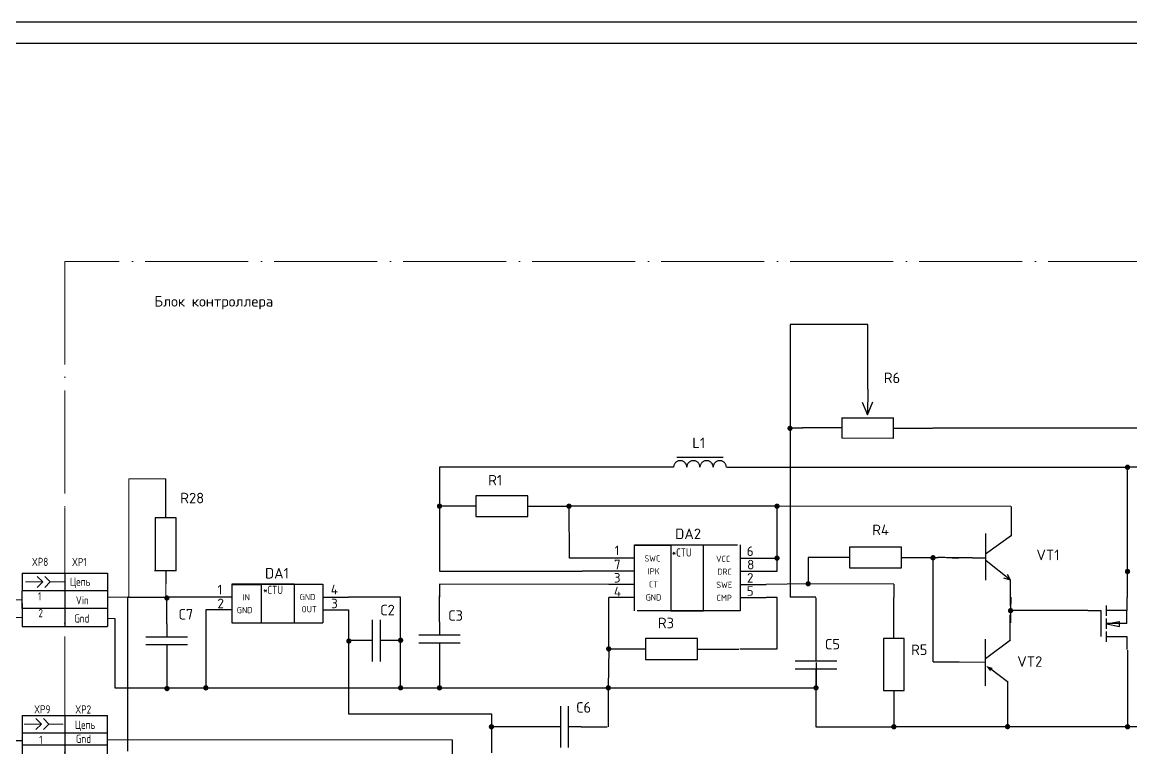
# Model space of a CAD drawing. Header units: millimetres. Extents: x 17259 to 18100, y 22778 to 23372.
# Drawn here: x 17408.4 to 17667.1, y 23202.6 to 23372 of the extents above; entities that cross this region are included whole.
import ezdxf
from ezdxf.enums import TextEntityAlignment as Align

# ---------------------------------------------------------------- set-up
doc = ezdxf.new("R2010")
doc.units = ezdxf.units.MM
doc.linetypes.add('ACAD_ISO04W100', pattern=[30, 24, -3, 0, -3])
doc.linetypes.add('SOLID', pattern=[0])
doc.layers.get('0').update_dxf_attribs({"lineweight": 15})
for name, color, linetype, lineweight in [('0.25-STAMP', 7, 'Continuous', 25), ('0.3-STAMP', 7, 'Continuous', 30), ('Рамка А1', 7, 'Continuous', 25)]:
    doc.layers.add(name, color=color, linetype=linetype, lineweight=lineweight)
doc.layers.add('PINNAM', color=7, linetype='SOLID')
doc.layers.add('SHEET1', color=7, linetype='Continuous')
doc.styles.get("Standard").update_dxf_attribs({"font": 'isocpeur.ttf'})
doc.styles.add('ГОСТ 2.304', font='cs_gost2304.shx')

# ---------------------------------------------------------------- blocks, each defined once
blk = doc.blocks.new('Рамка А1-горизонтально')
at = {"layer": '0.25-STAMP'}
blk.add_lwpolyline([(0, 0), (841, 0), (841, 594), (0, 594), (0, 0)], dxfattribs=at)
at = {"layer": '0.3-STAMP'}
blk.add_lwpolyline([(20, 5), (836, 5), (836, 589), (20, 589), (20, 5)], dxfattribs=at)
blk = doc.blocks.new('POLY_S3_L1_1310')
at = {"layer": 'SHEET1'}
blk.add_solid([(207.532, 274.253), (208.294, 273.237), (208.802, 273.872)], dxfattribs=at)

msp = doc.modelspace()

# ---------------------------------------------------------------- linework, layer by layer
at = {"color": 0, "linetype": 'ACAD_ISO04W100', "lineweight": 20}
for p, q in [((18002.91, 23316.11), (17418.32, 23316.11)), ((17418.32, 23316.11), (17418.32, 23258.72)), ((17418.32, 23258.72), (17418.32, 23150.37))]:
    msp.add_line(p, q, dxfattribs=at)
for p, q in [((17441.93, 23265.41), (17433.25, 23265.41)), ((17433.25, 23265.41), (17433.25, 23237.82)), ((17409.15, 23241.34), (17411.37, 23241.34)), ((17411.37, 23241.34), (17413.17, 23241.34)), ((17413.17, 23241.34), (17411.9, 23242.61)), ((17413.17, 23241.34), (17411.9, 23240.07)), ((17414.91, 23241.34), (17413.63, 23242.61)), ((17414.91, 23241.34), (17413.63, 23240.07)), ((17418.24, 23241.34), (17414.91, 23241.34)), ((17441.93, 23240.88), (17441.93, 23237.81)), ((17386.19, 23237.19), (17408.37, 23237.19)), ((17432.98, 23237.82), (17428.25, 23237.82)), ((17386.19, 23233.04), (17408.37, 23233.04)), ((17429.96, 23232.82), (17428.25, 23232.81)), ((17408.84, 23208.17), (17411.06, 23208.17)), ((17411.06, 23208.17), (17412.86, 23208.17)), ((17412.86, 23208.17), (17411.59, 23209.44)), ((17412.86, 23208.17), (17411.59, 23206.9)), ((17414.59, 23208.17), (17413.32, 23209.44)), ((17414.59, 23208.17), (17413.32, 23206.89)), ((17417.92, 23208.17), (17414.59, 23208.17)), ((17508.79, 23204.48), (17428.27, 23204.48))]:
    msp.add_line(p, q)
at = {"lineweight": -2}
msp.add_line((17401.72, 23204.33), (17408.37, 23204.33), dxfattribs=at)
at = {"linetype": 'Continuous'}
for points, const_width in [([(17587.86, 23277.2, 1), (17587.25, 23277.2, 1)], 0.616), ([(17587.63, 23277.2, 1), (17587.48, 23277.2, 1)], 0.154), ([(17587.63, 23277.2, 1), (17587.48, 23277.2, 1)], 0.154), ([(17587.63, 23277.2, 1), (17587.48, 23277.2, 1)], 0.154), ([(17666.63, 23268.11, 1), (17666.01, 23268.11, 1)], 0.616), ([(17666.4, 23268.11, 1), (17666.24, 23268.11, 1)], 0.154), ([(17666.4, 23268.11, 1), (17666.24, 23268.11, 1)], 0.154), ([(17666.4, 23268.11, 1), (17666.24, 23268.11, 1)], 0.154), ([(17506.07, 23259.02, 1), (17505.45, 23259.02, 1)], 0.616), ([(17505.84, 23259.02, 1), (17505.68, 23259.02, 1)], 0.154), ([(17505.84, 23259.02, 1), (17505.68, 23259.02, 1)], 0.154), ([(17536.29, 23259.02, 1), (17535.68, 23259.02, 1)], 0.616), ([(17536.06, 23259.02, 1), (17535.91, 23259.02, 1)], 0.154), ([(17536.06, 23259.02, 1), (17535.91, 23259.02, 1)], 0.154), ([(17584.83, 23259.02, 1), (17584.22, 23259.02, 1)], 0.616), ([(17584.6, 23259.02, 1), (17584.45, 23259.02, 1)], 0.154), ([(17584.6, 23259.02, 1), (17584.45, 23259.02, 1)], 0.154), ([(17584.6, 23259.02, 1), (17584.45, 23259.02, 1)], 0.154), ([(17584.83, 23246.9, 1), (17584.22, 23246.9, 1)], 0.616), ([(17584.6, 23246.9, 1), (17584.45, 23246.9, 1)], 0.154), ([(17584.6, 23246.9, 1), (17584.45, 23246.9, 1)], 0.154), ([(17584.6, 23246.9, 1), (17584.45, 23246.9, 1)], 0.154), ([(17621.24, 23246.99, 1), (17620.62, 23246.99, 1)], 0.616), ([(17622.13, 23247.02, 1), (17621.98, 23247.02, 1)], 0.154), ([(17622.13, 23247.02, 1), (17621.98, 23247.02, 1)], 0.154), ([(17666.63, 23243.78, 1), (17666.01, 23243.78, 1)], 0.616), ([(17666.4, 23243.78, 1), (17666.24, 23243.78, 1)], 0.154), ([(17592.1, 23240.91, 1), (17591.49, 23240.91, 1)], 0.616), ([(17591.87, 23240.91, 1), (17591.72, 23240.91, 1)], 0.154), ([(17591.87, 23240.91, 1), (17591.72, 23240.91, 1)], 0.154), ([(17591.87, 23240.91, 1), (17591.72, 23240.91, 1)], 0.154), ([(17442.45, 23237.59, 1), (17441.84, 23237.59, 1)], 0.616), ([(17639.34, 23234.64, 1), (17638.72, 23234.64, 1)], 0.616), ([(17639.11, 23234.64, 1), (17638.95, 23234.64, 1)], 0.154), ([(17639.11, 23234.64, 1), (17638.95, 23234.64, 1)], 0.154), ([(17639.11, 23234.64, 1), (17638.95, 23234.64, 1)], 0.154), ([(17484.91, 23227.54, 1), (17484.3, 23227.54, 1)], 0.616), ([(17497, 23227.71, 1), (17496.38, 23227.71, 1)], 0.616), ([(17545.55, 23225.7, 1), (17544.93, 23225.7, 1)], 0.616), ([(17545.32, 23225.7, 1), (17545.16, 23225.7, 1)], 0.154), ([(17545.32, 23225.7, 1), (17545.16, 23225.7, 1)], 0.154), ([(17545.44, 23225.68, 1), (17545.29, 23225.68, 1)], 0.154), ([(17442.48, 23216.44, 1), (17441.87, 23216.44, 1)], 0.616), ([(17442.22, 23216.61, 1), (17442.07, 23216.61, 1)], 0.154), ([(17442.22, 23216.61, 1), (17442.07, 23216.61, 1)], 0.154), ([(17451.54, 23216.61, 1), (17450.92, 23216.61, 1)], 0.616), ([(17451.31, 23216.61, 1), (17451.16, 23216.61, 1)], 0.154), ([(17451.31, 23216.61, 1), (17451.16, 23216.61, 1)], 0.154), ([(17451.31, 23216.61, 1), (17451.16, 23216.61, 1)], 0.154), ([(17496.98, 23216.61, 1), (17496.37, 23216.61, 1)], 0.616), ([(17496.75, 23216.61, 1), (17496.6, 23216.61, 1)], 0.154), ([(17496.75, 23216.61, 1), (17496.6, 23216.61, 1)], 0.154), ([(17496.75, 23216.61, 1), (17496.6, 23216.61, 1)], 0.154), ([(17506.07, 23216.61, 1), (17505.45, 23216.61, 1)], 0.616), ([(17505.83, 23216.9, 1), (17505.67, 23216.9, 1)], 0.154), ([(17505.84, 23216.61, 1), (17505.68, 23216.61, 1)], 0.154), ([(17505.84, 23216.61, 1), (17505.68, 23216.61, 1)], 0.154), ([(17545.45, 23216.61, 1), (17544.84, 23216.61, 1)], 0.616), ([(17545.22, 23216.61, 1), (17545.07, 23216.61, 1)], 0.154), ([(17545.22, 23216.61, 1), (17545.07, 23216.61, 1)], 0.154), ([(17545.22, 23216.61, 1), (17545.07, 23216.61, 1)], 0.154), ([(17545.22, 23216.61, 1), (17545.07, 23216.61, 1)], 0.154), ([(17593.92, 23216.61, 1), (17593.31, 23216.61, 1)], 0.616), ([(17593.69, 23216.61, 1), (17593.54, 23216.61, 1)], 0.154), ([(17593.69, 23216.61, 1), (17593.54, 23216.61, 1)], 0.154), ([(17593.76, 23216.44, 1), (17593.6, 23216.44, 1)], 0.154), ([(17518.19, 23207.52, 1), (17517.57, 23207.52, 1)], 0.616), ([(17517.96, 23207.52, 1), (17517.8, 23207.52, 1)], 0.154), ([(17517.96, 23207.52, 1), (17517.8, 23207.52, 1)], 0.154), ([(17517.96, 23207.52, 1), (17517.8, 23207.52, 1)], 0.154), ([(17612.1, 23207.52, 1), (17611.48, 23207.52, 1)], 0.616), ([(17611.87, 23207.52, 1), (17611.71, 23207.52, 1)], 0.154), ([(17611.87, 23207.52, 1), (17611.71, 23207.52, 1)], 0.154), ([(17638.64, 23207.56, 1), (17638.02, 23207.56, 1)], 0.616), ([(17639.07, 23207.57, 1), (17638.91, 23207.57, 1)], 0.154), ([(17639.07, 23207.57, 1), (17638.91, 23207.57, 1)], 0.154), ([(17639.07, 23207.57, 1), (17638.91, 23207.57, 1)], 0.154), ([(17639.07, 23207.57, 1), (17638.91, 23207.57, 1)], 0.154), ([(17639.07, 23207.57, 1), (17638.91, 23207.57, 1)], 0.154), ([(17639.08, 23207.53, 1), (17638.92, 23207.53, 1)], 0.154), ([(17639.08, 23207.53, 1), (17638.92, 23207.53, 1)], 0.154), ([(17639.08, 23207.53, 1), (17638.92, 23207.53, 1)], 0.154), ([(17639.08, 23207.53, 1), (17638.92, 23207.53, 1)], 0.154), ([(17639.08, 23207.53, 1), (17638.92, 23207.53, 1)], 0.154), ([(17639.08, 23207.53, 1), (17638.92, 23207.53, 1)], 0.154), ([(17639.08, 23207.53, 1), (17638.92, 23207.53, 1)], 0.154), ([(17639.08, 23207.53, 1), (17638.92, 23207.53, 1)], 0.154), ([(17666.63, 23207.52, 1), (17666.01, 23207.52, 1)], 0.616), ([(17666.4, 23207.52, 1), (17666.24, 23207.52, 1)], 0.154), ([(17666.4, 23207.52, 1), (17666.24, 23207.52, 1)], 0.154), ([(17666.4, 23207.52, 1), (17666.24, 23207.52, 1)], 0.154)]:
    msp.add_lwpolyline(points, format="xyb", close=True, dxfattribs=dict(at, const_width=const_width))
at = {"layer": '0.25-STAMP'}
for p, q in [((17551.3, 23249.91), (17559.71, 23249.91)), ((17559.71, 23249.91), (17559.71, 23234.59)), ((17567.36, 23234.59), (17567.36, 23249.98)), ((17408.37, 23243.42), (17428.27, 23243.42)), ((17408.37, 23243.42), (17408.37, 23239.27)), ((17418.32, 23243.42), (17418.32, 23230.95)), ((17428.25, 23243.41), (17428.25, 23239.26)), ((17457.29, 23240.92), (17464.18, 23240.92)), ((17457.29, 23240.77), (17464.18, 23240.77)), ((17464.18, 23240.92), (17471.83, 23240.92)), ((17464.18, 23240.77), (17464.18, 23231.76)), ((17471.83, 23240.92), (17471.83, 23231.76)), ((17428.27, 23239.27), (17408.37, 23239.27)), ((17408.37, 23235.12), (17408.37, 23239.27)), ((17428.25, 23239.26), (17428.25, 23235.11)), ((17408.37, 23236.29), (17408.37, 23232.12)), ((17428.27, 23235.12), (17408.37, 23235.12)), ((17408.37, 23235.12), (17408.37, 23230.95)), ((17428.25, 23235.11), (17428.25, 23230.94)), ((17559.71, 23234.59), (17567.36, 23234.59)), ((17408.37, 23230.95), (17428.27, 23230.95)), ((17408.37, 23210.19), (17428.27, 23210.19)), ((17408.37, 23210.19), (17408.37, 23188.95)), ((17418.32, 23210.19), (17418.32, 23188.95)), ((17428.27, 23188.95), (17428.27, 23210.19)), ((17428.27, 23206.04), (17408.37, 23206.04)), ((17428.27, 23203.23), (17408.37, 23203.23))]:
    msp.add_line(p, q, dxfattribs=at)
at = {"layer": 'SHEET1', "linetype": 'Continuous'}
for p, q in [((17587.56, 23301.43), (17587.56, 23277.2)), ((17605.73, 23301.43), (17587.56, 23301.43)), ((17605.73, 23292.35), (17605.73, 23301.43)), ((17605.68, 23286.38), (17605.7, 23292.44)), ((17605.68, 23286.38), (17605.66, 23280.33)), ((17604.41, 23283.3), (17605.66, 23280.33)), ((17605.66, 23280.33), (17606.9, 23283.35)), ((17611.71, 23279.55), (17599.6, 23279.59)), ((17599.61, 23279.74), (17599.61, 23274.89)), ((17611.65, 23279.7), (17611.65, 23274.85)), ((17587.56, 23277.2), (17587.56, 23237.82)), ((17590.58, 23277.2), (17587.56, 23277.2)), ((17596.56, 23277.33), (17590.5, 23277.35)), ((17599.59, 23277.32), (17596.56, 23277.33)), ((17611.71, 23277.27), (17614.74, 23277.26)), ((17614.74, 23277.26), (17620.79, 23277.24)), ((17622.07, 23277.25), (17620.88, 23277.2)), ((17626.94, 23277.2), (17622.07, 23277.25)), ((17628.13, 23277.25), (17626.94, 23277.2)), ((17690.56, 23277.2), (17628.13, 23277.25)), ((17599.61, 23274.96), (17611.72, 23274.92)), ((17554.33, 23268.11), (17505.76, 23268.11)), ((17505.76, 23268.11), (17505.76, 23259.02)), ((17578.76, 23268.11), (17666.32, 23268.11)), ((17678.44, 23268.11), (17666.32, 23268.11)), ((17666.32, 23243.78), (17666.32, 23268.11)), ((17441.93, 23259.35), (17441.93, 23265.41)), ((17441.93, 23256.27), (17441.93, 23259.35)), ((17505.76, 23259.02), (17505.76, 23243.88)), ((17584.53, 23259.02), (17535.98, 23259.02)), ((17536.06, 23246.9), (17535.98, 23259.02)), ((17639.07, 23258.96), (17584.53, 23259.02)), ((17584.53, 23246.9), (17584.53, 23259.02)), ((17639.24, 23256.04), (17639.25, 23258.98)), ((17439.39, 23256.27), (17439.39, 23250.12)), ((17444.29, 23256.27), (17439.39, 23256.27)), ((17444.29, 23243.96), (17444.29, 23256.27)), ((17439.39, 23250.12), (17439.39, 23243.96)), ((17613.57, 23249.44), (17601.45, 23249.44)), ((17601.45, 23249.44), (17601.45, 23244.6)), ((17613.57, 23245.81), (17613.57, 23249.44)), ((17545.24, 23246.9), (17536.06, 23246.9)), ((17581.98, 23246.9), (17584.53, 23246.9)), ((17584.53, 23243.83), (17584.53, 23246.9)), ((17591.83, 23247.02), (17591.8, 23240.91)), ((17597.89, 23247.02), (17591.83, 23247.02)), ((17601.45, 23247.02), (17597.95, 23247.02)), ((17613.57, 23247.02), (17616, 23247.02)), ((17616, 23247.02), (17622.05, 23247.02)), ((17620.95, 23222.65), (17620.93, 23246.99)), ((17623.67, 23247.03), (17622.05, 23247.02)), ((17625.4, 23246.89), (17623.67, 23247.03)), ((17626.95, 23246.9), (17625.4, 23246.89)), ((17439.25, 23243.99), (17444.27, 23243.99)), ((17441.93, 23243.96), (17441.93, 23240.88)), ((17505.76, 23243.88), (17539.09, 23243.88)), ((17545.24, 23243.83), (17539.09, 23243.88)), ((17581.98, 23243.83), (17584.53, 23243.83)), ((17601.45, 23244.6), (17607.51, 23244.6)), ((17607.51, 23244.6), (17613.57, 23244.6)), ((17613.57, 23244.6), (17613.57, 23245.81)), ((17545.24, 23240.75), (17505.76, 23240.85)), ((17505.76, 23240.85), (17505.76, 23237.82)), ((17591.8, 23240.91), (17581.98, 23240.75)), ((17611.79, 23240.85), (17591.8, 23240.91)), ((17611.79, 23240.85), (17611.79, 23237.74)), ((17433.06, 23237.82), (17442.14, 23237.82)), ((17433.06, 23210.94), (17433.06, 23237.82)), ((17433.12, 23237.82), (17433.06, 23237.82)), ((17433.06, 23237.82), (17433.12, 23237.82)), ((17433.12, 23237.82), (17433.06, 23237.82)), ((17451.23, 23237.82), (17442.14, 23237.82)), ((17496.67, 23237.82), (17484.56, 23237.82)), ((17496.67, 23216.61), (17496.67, 23237.82)), ((17505.75, 23232.05), (17505.75, 23238.1)), ((17545.24, 23225.7), (17545.24, 23237.67)), ((17584.53, 23237.67), (17581.98, 23237.67)), ((17584.53, 23225.7), (17584.53, 23237.67)), ((17593.61, 23237.82), (17587.56, 23237.82)), ((17593.67, 23225.93), (17593.68, 23237.65)), ((17639.07, 23237.82), (17639.03, 23234.64)), ((17451.23, 23234.79), (17451.23, 23216.61)), ((17484.56, 23234.79), (17484.56, 23210.55)), ((17639.03, 23234.64), (17638.99, 23231.82)), ((17651.03, 23234.64), (17639.03, 23234.64)), ((17429.96, 23232.82), (17430.03, 23216.61)), ((17490.05, 23232.5), (17490.05, 23222.8)), ((17491.91, 23232.5), (17491.91, 23222.8)), ((17505.75, 23232.05), (17505.75, 23229.02)), ((17500.9, 23229.02), (17510.6, 23229.02)), ((17559.91, 23228.1), (17553.85, 23228.1)), ((17553.85, 23228.1), (17553.85, 23226.89)), ((17565.97, 23228.1), (17559.91, 23228.1)), ((17565.97, 23223.25), (17565.97, 23228.1)), ((17490.05, 23227.65), (17484.56, 23227.65)), ((17496.67, 23227.65), (17491.91, 23227.65)), ((17500.9, 23227.15), (17510.6, 23227.15)), ((17505.75, 23227.15), (17505.75, 23222.96)), ((17545.24, 23225.7), (17545.14, 23216.61)), ((17551.43, 23225.68), (17545.37, 23225.68)), ((17553.85, 23225.68), (17551.43, 23225.68)), ((17553.85, 23226.89), (17553.85, 23223.25)), ((17565.97, 23225.68), (17569.47, 23225.68)), ((17569.53, 23225.68), (17575.59, 23225.68)), ((17575.83, 23225.7), (17584.53, 23225.7)), ((17593.61, 23225.93), (17593.61, 23222.9)), ((17505.75, 23222.96), (17505.75, 23216.9)), ((17553.85, 23223.25), (17565.97, 23223.25)), ((17588.77, 23222.9), (17598.46, 23222.9)), ((17623.7, 23222.68), (17623.7, 23222.69)), ((17588.77, 23221.04), (17598.46, 23221.04)), ((17593.61, 23221.04), (17593.61, 23216.84)), ((17593.68, 23222.5), (17593.68, 23216.44)), ((17666.32, 23219.35), (17666.32, 23207.52)), ((17430.03, 23216.61), (17442.14, 23216.61)), ((17442.14, 23216.61), (17451.23, 23216.61)), ((17451.23, 23216.61), (17496.67, 23216.61)), ((17496.67, 23216.61), (17505.76, 23216.61)), ((17505.76, 23216.61), (17545.14, 23216.61)), ((17545.14, 23216.61), (17560.29, 23216.61)), ((17545.14, 23216.61), (17545.14, 23207.52)), ((17560.29, 23216.61), (17593.61, 23216.61)), ((17593.61, 23216.61), (17593.61, 23207.52)), ((17533.96, 23212.37), (17533.96, 23202.67)), ((17535.82, 23212.37), (17535.82, 23202.67)), ((17638.31, 23213.42), (17638.32, 23207.4)), ((17433.06, 23204.88), (17433.06, 23210.94)), ((17484.56, 23210.55), (17489.07, 23210.52)), ((17489.07, 23210.52), (17490.61, 23210.55)), ((17490.61, 23210.55), (17517.88, 23210.55)), ((17517.88, 23210.55), (17517.88, 23207.52)), ((17523.94, 23207.52), (17517.88, 23207.52)), ((17517.88, 23207.52), (17517.88, 23201.46)), ((17529.76, 23207.52), (17523.71, 23207.52)), ((17533.96, 23207.52), (17529.76, 23207.52)), ((17538.85, 23207.52), (17535.82, 23207.52)), ((17538.85, 23207.52), (17544.91, 23207.52)), ((17593.61, 23207.52), (17611.79, 23207.52)), ((17639, 23207.53), (17611.79, 23207.52)), ((17639, 23207.53), (17638.99, 23207.57)), ((17638.99, 23207.57), (17639, 23207.53)), ((17639, 23207.53), (17638.99, 23207.57)), ((17638.99, 23207.57), (17639, 23207.53)), ((17639, 23207.53), (17638.99, 23207.57)), ((17666.32, 23207.52), (17639, 23207.53)), ((17678.44, 23207.52), (17666.32, 23207.52)), ((17433.06, 23201.8), (17433.06, 23204.88)), ((17508.79, 23183.29), (17508.79, 23204.48))]:
    msp.add_line(p, q, dxfattribs=at)
at = {"layer": 'SHEET1', "linetype": 'ACAD_ISO04W100'}
for p, q in [((17571.93, 23270.42), (17561.16, 23270.42)), ((17560.39, 23268.11), (17554.33, 23268.11)), ((17572.7, 23268.11), (17578.76, 23268.11)), ((17511.82, 23259.02), (17505.76, 23259.02)), ((17514.24, 23259.02), (17511.82, 23259.02)), ((17514.24, 23261.45), (17514.24, 23260.23)), ((17520.3, 23261.45), (17514.24, 23261.45)), ((17514.24, 23260.23), (17514.24, 23256.6)), ((17526.36, 23261.45), (17520.3, 23261.45)), ((17526.36, 23256.6), (17526.36, 23261.45)), ((17526.36, 23259.02), (17529.86, 23259.02)), ((17529.92, 23259.02), (17535.98, 23259.02)), ((17514.24, 23256.6), (17526.36, 23256.6)), ((17639.22, 23252.04), (17639.22, 23258.1)), ((17633.2, 23252.65), (17633.2, 23241.75)), ((17639.24, 23252.16), (17633.2, 23247.8)), ((17551.3, 23234.59), (17551.3, 23249.98)), ((17551.3, 23249.98), (17575.92, 23249.98)), ((17575.92, 23249.98), (17575.92, 23234.59)), ((17551.3, 23246.9), (17545.24, 23246.9)), ((17575.92, 23246.9), (17581.98, 23246.9)), ((17630.17, 23246.96), (17624.11, 23246.96)), ((17630.17, 23246.96), (17633.2, 23246.96)), ((17639.02, 23241.72), (17633.32, 23246.23)), ((17551.3, 23243.83), (17545.24, 23243.83)), ((17575.92, 23243.83), (17581.98, 23243.83)), ((17666.32, 23237.72), (17666.32, 23243.78)), ((17457.29, 23240.85), (17457.29, 23231.76)), ((17457.29, 23240.85), (17478.5, 23240.85)), ((17478.5, 23240.85), (17478.5, 23231.76)), ((17639, 23241.73), (17637.42, 23242.22)), ((17639.01, 23241.73), (17638.28, 23243.06)), ((17638.97, 23241.8), (17638.97, 23235.74)), ((17551.3, 23240.75), (17545.24, 23240.75)), ((17575.92, 23240.75), (17581.98, 23240.75)), ((17442.1, 23231.59), (17442.1, 23237.65)), ((17457.29, 23237.82), (17451.23, 23237.82)), ((17478.5, 23237.82), (17484.56, 23237.82)), ((17551.3, 23237.67), (17545.24, 23237.67)), ((17575.92, 23237.67), (17581.98, 23237.67)), ((17611.79, 23231.69), (17611.79, 23237.74)), ((17661.33, 23235.85), (17661.33, 23233.43)), ((17666.17, 23237.67), (17666.17, 23234.64)), ((17666.17, 23237.07), (17666.17, 23234.64)), ((17457.29, 23234.79), (17451.23, 23234.79)), ((17478.5, 23234.79), (17484.56, 23234.79)), ((17575.92, 23234.59), (17551.3, 23234.59)), ((17638.97, 23227.62), (17638.97, 23233.68)), ((17657.09, 23234.64), (17651.03, 23234.64)), ((17657.09, 23234.64), (17660.12, 23234.64)), ((17660.12, 23234.64), (17660.12, 23228.58)), ((17666.17, 23234.64), (17661.33, 23234.64)), ((17666.17, 23231.61), (17666.17, 23234.64)), ((17442.1, 23231.59), (17442.1, 23228.56)), ((17457.29, 23231.76), (17478.5, 23231.76)), ((17611.79, 23228.12), (17611.79, 23231.62)), ((17661.33, 23232.82), (17661.33, 23230.4)), ((17666.17, 23231.61), (17661.33, 23231.61)), ((17661.39, 23231.52), (17664.42, 23232.12)), ((17661.39, 23231.52), (17664.42, 23230.91)), ((17664.42, 23230.91), (17664.42, 23232.12)), ((17437.25, 23228.56), (17446.94, 23228.56)), ((17614.21, 23228.12), (17609.37, 23228.12)), ((17609.37, 23228.12), (17609.37, 23222.06)), ((17614.21, 23216), (17614.21, 23228.12)), ((17633.17, 23217.07), (17633.17, 23227.98)), ((17661.33, 23229.79), (17661.33, 23227.98)), ((17661.33, 23228.58), (17666.17, 23228.58)), ((17661.33, 23227.98), (17661.33, 23227.37)), ((17666.17, 23228.58), (17666.17, 23225.55)), ((17437.25, 23226.7), (17446.94, 23226.7)), ((17442.1, 23226.7), (17442.1, 23222.5)), ((17638.99, 23227.77), (17633.17, 23223.41)), ((17666.32, 23225.41), (17666.32, 23219.35)), ((17626.87, 23222.65), (17633.17, 23222.64)), ((17442.1, 23222.5), (17442.1, 23216.44)), ((17609.37, 23222.06), (17609.37, 23216)), ((17627.02, 23222.64), (17620.96, 23222.64)), ((17638.28, 23218.04), (17634.4, 23220.95)), ((17638.32, 23218.15), (17638.32, 23212.09)), ((17609.37, 23216), (17610.58, 23216)), ((17610.58, 23216), (17614.21, 23216)), ((17611.79, 23216), (17611.79, 23213.58)), ((17611.79, 23213.58), (17611.79, 23207.52))]:
    msp.add_line(p, q, dxfattribs=at)
for centre in [(17561.93, 23268.11), (17565, 23268.11), (17568.08, 23268.11), (17571.16, 23268.11)]:
    msp.add_arc(centre, 1.54, 0, 180, dxfattribs=at)

# ---------------------------------------------------------------- block references
at = {"xscale": 1.211760000000017, "yscale": 1.211760000000017, "zscale": 1.211760000000017}
msp.add_blockref('POLY_S3_L1_1310', (17381.85, 22889.39), dxfattribs=at)
at = {"layer": 'Рамка А1'}
msp.add_blockref('Рамка А1-горизонтально', (17258.64, 22778.02), dxfattribs=at)

# ---------------------------------------------------------------- texts
at = {"layer": '0.25-STAMP', "lineweight": -2, "style": 'ГОСТ 2.304'}
for s, height, p in [('*СTU', 1.913, (17559.98, 23247.26)), ('XP8', 1.913, (17410.63, 23245.06)), ('XP1', 1.913, (17419.99, 23245.04)), ('Цепь', 1.913, (17419.54, 23240.44)), ('1', 1.91, (17412.05, 23237.03)), ('*СTU', 1.913, (17464.6, 23238.53)), ('Vin', 1.913, (17420.9, 23236.1)), ('2', 1.91, (17412.17, 23233.11)), ('Gnd', 1.913, (17420.52, 23231.86)), ('XP9', 1.913, (17411.15, 23210.64)), ('XP2', 1.913, (17420.75, 23210.61)), ('Цепь', 1.913, (17420.68, 23207.03)), ('1', 1.91, (17412.34, 23203.51)), ('Gnd', 1.913, (17420.9, 23203.76))]:
    msp.add_text(s, height=height, dxfattribs=at).set_placement(p)
at = {"layer": 'PINNAM', "style": 'ГОСТ 2.304'}
for s, p in [('SWC', (17555.43, 23246.1)), ('VCC', (17571.96, 23246)), ('IPK', (17555.75, 23243.1)), ('DRC', (17572.27, 23243)), ('CT', (17555.69, 23240.05)), ('SWE', (17572.21, 23239.95)), ('IN', (17460.66, 23237.04)), ('GND', (17474.96, 23237.09)), ('GND', (17555.69, 23237)), ('CMP', (17572.21, 23236.9)), ('OUT', (17475.34, 23234.25)), ('GND', (17460.28, 23234.04))]:
    msp.add_text(s, height=1.454, dxfattribs=at).set_placement(p, align=Align.CENTER)
at = {"layer": 'SHEET1'}
for s, height, p in [('Блок контроллера', 2.4623, (17439.23, 23305.62)), ('L1', 2.462, (17564.76, 23272.57)), ('R1', 2.462, (17517.12, 23263.87)), ('R28', 2.462, (17445.26, 23259.69)), ('DA2', 2.462, (17560.77, 23251.33)), ('R4', 2.462, (17606.75, 23252.25)), ('1', 2.24, (17546.62, 23247.59)), ('6', 2.24, (17577.45, 23247.4)), ('VT1', 2.462, (17645.06, 23246.41)), ('7', 2.24, (17546.46, 23244.29)), ('8', 2.24, (17577.54, 23244.26)), ('DA1', 2.462, (17465.04, 23242.14)), ('3', 2.24, (17546.43, 23241.19)), ('2', 2.24, (17577.5, 23241.16)), ('1', 2.24, (17453.97, 23238.43)), ('4', 2.24, (17480.38, 23238.44)), ('4', 2.24, (17546.45, 23237.96)), ('5', 2.24, (17577.45, 23238.1)), ('2', 2.24, (17453.93, 23235.2)), ('3', 2.24, (17480.45, 23235.2)), ('R3', 2.462, (17556.73, 23230.52)), ('R5', 2.462, (17615.8, 23224.28)), ('VT2', 2.462, (17640.59, 23221.52))]:
    msp.add_text(s, height=height, dxfattribs=at).set_placement(p)
for s, rotation, p in [('R6', 359.7982, (17609.44, 23287.76)), ('С2', 0.4398, (17492.01, 23233.53)), ('С7', 0.4398, (17444.92, 23232.55)), ('С3', 0.4398, (17507.86, 23232.25)), ('С5', 0.4398, (17595.79, 23225.56)), ('С6', 0.4398, (17537.71, 23210.8))]:
    msp.add_text(s, height=2.462, rotation=rotation, dxfattribs=at).set_placement(p)

doc.saveas('drawing.dxf')
